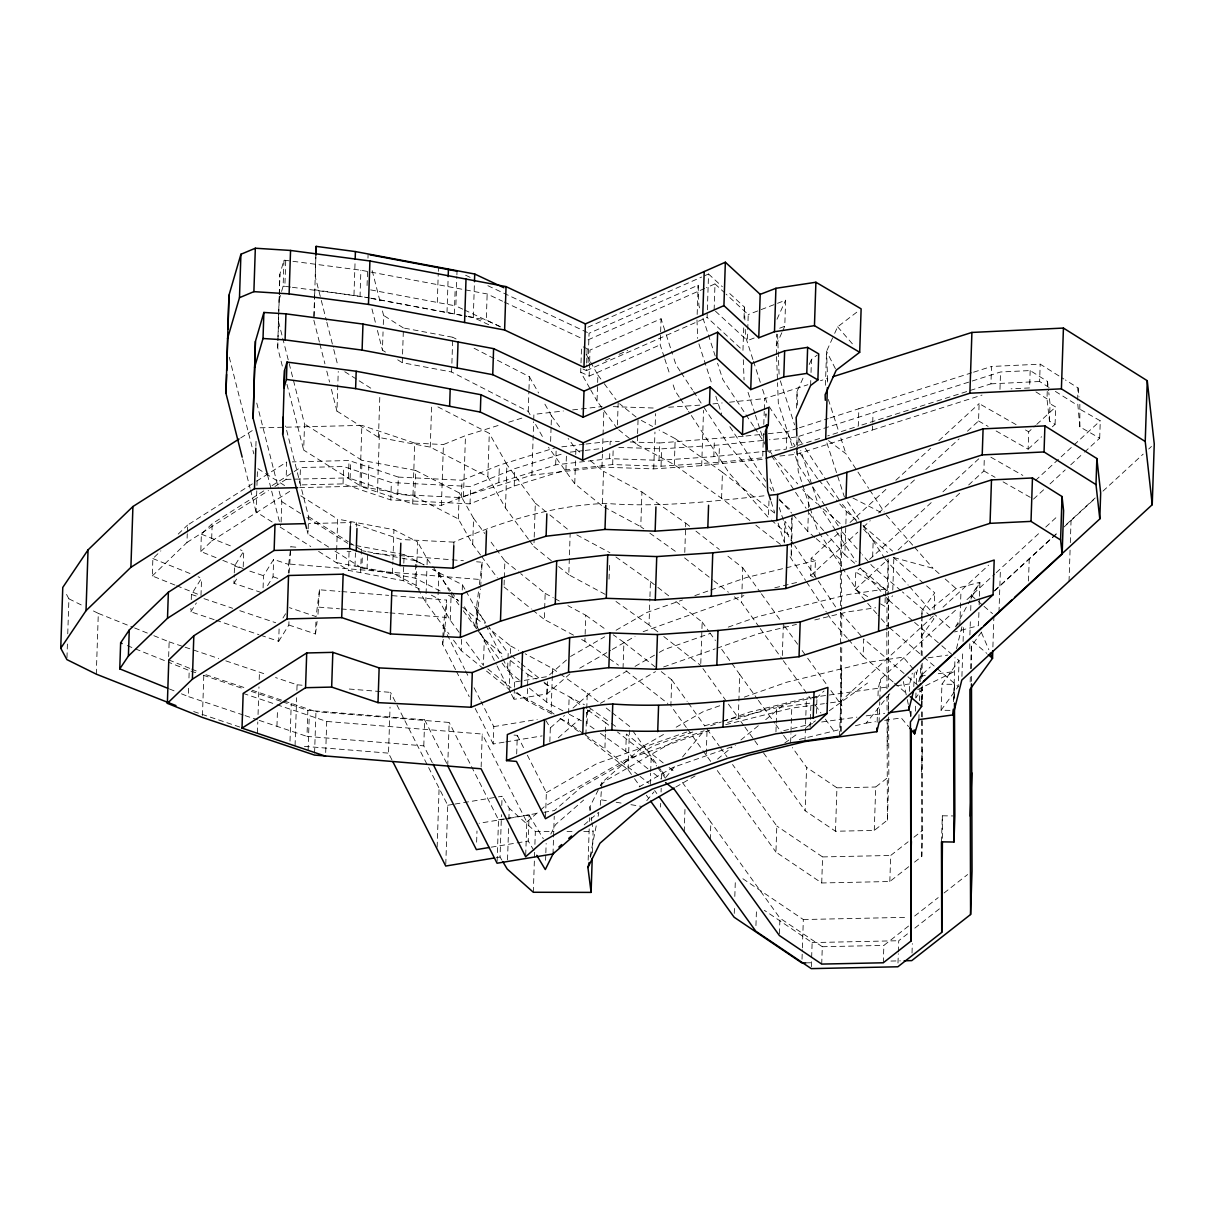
<?xml version="1.0" encoding="UTF-8"?>
<svg xmlns="http://www.w3.org/2000/svg" width="1215" height="1215" viewBox="0 0 1215 1215"><rect width="100%" height="100%" fill="white"/><g stroke="black" fill="none" stroke-linecap="round" stroke-linejoin="round"><path stroke-width="0.75" stroke-dasharray="5 3.75" d="M282.32 366.034L277.688 347.779L277.946 338.621M277.992 336.798L278.675 312.999M278.721 311.161L279.161 296.46M277.931 340.337L278.706 316.234M278.751 314.396L279.283 296.096M279.328 294.273L279.906 274.134L283.991 260.132L360.901 270.216L487.154 293.969L502.554 301.214M313.956 316.659L314.715 289.793L368.859 297.797M315.854 257.109L315.293 276.823L320.836 298.632M66.962 657.771L67.448 643.039M67.751 633.82L68.906 598.828L65.397 592.328M96.289 674.158L98.309 613.378L90.138 609.338M174.914 585.038L152.3 575.956L152.877 558.581L160.881 550.851M168.657 656.586L169.143 641.854L153.591 635.597M152.3 575.956L186.973 542.452L187.262 533.78M187.323 532.033L187.55 525.093L254.71 482.355M214.144 619.635L190.846 611.813L190.952 608.335M191.241 599.648L191.423 594.439L201.569 578.158L198.091 576.76M243.273 715.012L188.34 696.575L188.659 687.265M188.963 677.97L189.206 670.513L168.566 662.221M216.042 557.655L200.794 551.534L201.371 534.16L212.185 523.711L264.187 490.617M200.991 595.517L201.569 578.158M202.465 715.559L203.847 674.021L244.868 687.796M200.794 551.534L211.607 541.07L212.185 523.711M261.195 592.495L233.948 583.337L234.237 574.665M234.282 572.918L234.525 565.977L243.744 551.185L240.342 549.833M243.213 566.813L243.744 551.185M255.879 446.315L256.122 438.949M272.114 521.994L256.076 511.849L256.897 487.306M256.957 485.423L257.519 468.428L263.928 472.498M257.428 732.949L257.793 721.907M258.051 714.526L258.962 686.9M259.205 679.534L259.448 672.168M263.078 587.863L263.488 575.697L273.633 559.416L288.623 564.443L288.335 573.131M279.222 294.607L279.906 274.134M277.688 347.779L277.87 342.19M267.528 585.66L273.056 576.776L273.633 559.416M281.591 291.433L283.125 286.193L283.991 260.132M290.522 287.044L284.872 286.3L285.738 260.253M281.121 522.086L281.804 501.613L278.083 487.018M260.769 635.278L278.691 641.307L279.146 627.411M276.944 726.327L277.506 709.575M274.909 486.501L286.102 479.378L286.679 462.019L256.304 481.337M289.17 572.964L290.856 546.75L298.358 547.357M278.691 641.307L288.851 625.011L288.957 621.548M290.005 741.12L291.251 703.364M561.148 454.228L514.78 468.641L470.615 486.501L391.352 482.552L343.617 466.53L300.439 467.547L299.862 484.922L343.04 483.889L390.774 499.927L470.038 503.861L514.203 486L565.932 469.932L612.679 464.555L661.051 466.211L718.87 462.308L763.233 457.736M480.532 554.997L472.696 544.35L458.344 518.927L414.771 496.495L361.144 486.395L303.674 450.066L304.54 424.005L282.715 338.165M295.063 745.585L296.642 697.699M296.885 690.333L297.083 684.804L275.577 677.575M313.971 316.462L314.67 295.701M314.731 293.802L315.839 255.803M328.627 547.069L308.003 534.023L308.124 530.56M308.185 528.814L308.58 516.664L285.54 425.979M432.267 762.595L423.792 745.858L306.985 736.396L307.851 710.35L283.11 702.042M308.109 750.323L309.263 715.589M288.851 625.011L315.52 633.972L315.915 621.822M317.996 614.289L319.469 589.776L340.033 591.432M314.579 753.194L315.961 711.671L284.113 700.979M325.696 752.525L326.729 721.452L277.111 704.791M528.419 539.171L505.486 507.976L487.853 476.766L430.262 447.12L378.472 437.37L336.935 411.11L338.256 371.471M300.804 495.811L337.679 519.124L336.251 562.545L392.491 573.131L416.107 585.296L425.797 602.458L449.079 634.108M343.04 483.889L343.617 466.53M353.975 295.002L355.099 261.012M767.698 451.069L713.812 456.643L659.016 460.333L609.596 458.647L555.665 464.844L498.803 482.507L461.457 497.618L397.745 494.444L348.447 477.89L349.024 460.531L292.344 461.882M350.102 478.452L350.679 461.077M419.782 589.184L403.243 580.679L348.447 570.367L349.07 551.762M350.421 526.292L350.543 522.572L309.005 523.559M369.284 298.009L360.035 296.278L360.901 270.216M354.993 566.084L355.433 552.855M356.314 526.429L356.435 522.663M763.491 433.573L762.64 459.361L701.693 465.649L653.731 468.884L601.972 467.122L531.881 475.156L463.462 496.419L441.409 505.349L412.705 503.921L359.868 486.167L361.873 425.387L258.37 427.847M367.067 285.54L367.553 270.915M367.978 258.127L368.099 254.467M361.144 486.395L361.994 460.348L304.54 424.005M360.642 572.66L361.189 555.908M361.25 554.055L361.493 546.598M440.164 591.022L415.15 578.143L361.918 568.119L362.328 555.969M368.115 487.716L368.98 461.67M367.052 569.091L367.629 551.716L397.229 557.29M378.472 437.37L379.9 393.949M377.47 492.09L379.49 431.295M385.489 352.092L382.436 350.148L383.044 331.877M383.287 324.557L383.591 315.414L382.224 310.038M390.774 499.927L391.352 482.552M392.491 573.131L392.87 561.801M392.931 559.918L393.933 529.71L337.679 519.124M391.929 759.876L388.511 753.148L390.045 707.1M390.288 699.734L390.531 692.368L345.668 688.738M397.745 494.444L398.323 477.085L349.024 460.531M530.089 414.695L528.252 411.445L451.6 371.987L402.286 362.708L403.441 327.974L383.591 315.414M403.243 580.679L404.109 554.617L349.312 544.305M412.705 503.921L414.725 443.126L361.873 425.387M414.771 496.495L415.636 470.448L361.994 460.348M415.15 578.143L415.727 560.768L399.082 557.639M416.107 585.296L416.791 564.519M416.867 562.636L417.55 541.875L393.933 529.71M430.262 447.12L431.705 403.699M425.797 602.458L426.981 566.585M427.057 564.702L427.24 559.037L417.55 541.875M437.294 302.444L438.266 273.193M438.326 271.355L438.448 267.695M423.792 745.858L424.658 719.812L307.851 710.35M446.998 312.498L448.122 278.524M459.103 632.347L450.264 620.318L437.977 598.555L438.843 572.508L433.877 569.957M441.409 505.349L443.429 444.553L465.482 435.638L501.491 424.445M455.519 669.617L442.67 644.269L443.247 626.894L446.619 600.058L390.516 595.517M451.6 371.987L452.755 337.254L403.441 327.974M454.334 314.017L455.2 287.955M437.142 847.144L439.101 788.201M462.733 309.157L455.868 305.937L456.84 276.686M456.901 274.848L457.022 271.203M442.67 644.269L446.042 617.433L446.619 600.058M450.264 620.318L451.069 596.125M453.787 545.854L453.909 542.133C502.251 521.356 552.962 505.516 605.86 503.39C659.548 507.748 713.129 501.233 766.452 495.568M447.728 765.86L449.17 722.454L315.961 711.671M445.784 864.199L447.743 805.256L390.531 692.368M458.344 518.927L459.209 492.88L415.636 470.448M461.457 497.618L462.019 480.244L499.38 465.148L556.242 447.469M463.462 496.419L465.482 435.638M462.247 590.019L462.429 584.81L432.403 569.349M510.148 661.066L509.206 689.391L461.275 650.693L461.654 639.363M488.703 324.694L473.288 317.449L474.473 281.576M470.038 503.861L470.615 486.501M472.696 544.35L473.561 518.289L459.209 492.88M479.363 630.98L475.976 624.313L476.553 606.938L479.135 586.45M499.973 326.455L486.289 320.031L487.154 293.969M465.968 591.097L477.495 611.51L476.918 628.884L463.614 605.313M480.669 587.058L482.173 562.241L476.553 561.786M487.853 476.766L489.296 433.345L435 405.4M476.629 842.177L476.994 831.014M477.662 630.342L484.299 639.363L483.433 665.41L464.631 639.865M481.14 766.954L482.233 734.042L326.729 721.452M498.803 482.507L499.38 465.148M504.088 742.183L493.214 743.99L493.791 726.616L480.943 701.268M505.486 507.976L506.913 464.555L489.296 433.345M504.088 585.083L504.271 579.494M504.331 577.641L504.878 560.89L489.22 539.597M497.132 861.329L498.515 819.806L449.17 722.454M501.841 860.053L500.048 857.046L501.461 814.688M501.765 805.469L502.068 796.265L498.439 796.858M519.185 679.944L507.597 670.589L507.946 660.17M508.007 658.439L508.174 653.23L488.46 626.408M514.203 486L514.78 468.641M510.406 653.518L510.649 645.97L488.855 628.383M507.536 859.84L508.569 828.524M508.872 819.305L509.237 808.264L502.068 796.265M569.941 673.839L546.993 693.902L514.021 699.354L514.37 688.935M514.416 687.204L514.598 681.995L502.767 658.652M516.679 753.968L517.301 735.348L513.991 735.09M528.252 411.445L528.905 391.336M528.965 389.499L529.391 376.711L472.756 347.551M531.881 475.156L533.658 421.742M533.719 419.904L533.901 414.376L563.411 410.989M551.807 713.949L527.097 700.66L527.538 687.629M527.599 685.776L527.963 674.614L520.688 668.736M551.337 560.692L533.886 546.613L534.144 539.05M534.205 537.167L535.329 503.192L506.913 464.555M525.715 854.92L526.809 822.008L482.233 734.042M533.917 850.546L528.236 841.038L529.087 814.992L479.09 823.269M533.324 892.266L534.661 851.745M534.904 844.379L535.344 831.485L509.237 808.264M573.526 635.172L544.305 619.453L544.609 610.143M544.669 608.29L545.17 593.391L520.703 573.662M550.623 441.394L551.109 426.769M551.17 424.931L551.473 415.803L543.196 401.132M562.834 710.836L546.689 702.133L547.251 684.774L541.465 680.096M546.993 693.902L547.388 681.752M555.665 464.844L556.121 450.947M545.55 816.86L546.355 792.666L525.852 752.207M545.596 860.266L545.778 854.677M545.839 852.824L546.158 843.514M549.848 741.773L550.319 727.876L544.533 718.217M554.146 714.086L551.124 711.944L552.309 676.072M552.385 674.188L552.567 668.523L525.169 653.776M552.992 853.963L553.493 838.866M553.554 836.983L554.237 816.207M565.932 469.932L566.509 452.557M605.161 594.348L568.787 574.771L570.169 533.248M590.429 460.758L603.506 471.314L602.351 506.048L574.756 483.767L575.667 456.354M575.728 454.531L575.91 449.034L568.134 438.463M583.534 733.678L568.286 722.819L568.529 715.377M568.59 713.509L569.152 696.772L579.828 704.366M589.776 388.223L580.709 372.154L580.952 364.713M581.013 362.845L581.575 346.108M582.972 369.011L586.405 370.621L586.587 364.956M586.648 363.072L587.21 346.078M588.09 362.526L589.062 333.274L698.124 285.206L698.883 305.512L700.053 309.126M580.709 372.154L589.138 376.118L589.579 363.103M589.639 361.235L590.004 350.072L661.066 318.755L665.638 332.91M607.789 657.573L584.901 641.292L585.767 615.246L567.906 605.632M560.115 673.885L587.27 693.218L585.843 736.639L628.109 769.748L633.471 777.22M617.311 428.652L597.036 401.072L597.583 384.32M597.643 382.467L597.886 375.025L586.101 354.142M587.544 709.985L587.073 723.867L594.515 729.167M588.166 860.129L589.199 828.827M589.457 821.446L589.579 817.771M589.822 810.405L589.943 806.714L599.557 787.32M601.972 467.122L602.397 454.228M602.458 452.375L603.87 410.017M592.419 852.763L593.117 831.622L591.978 822.722M609.596 458.647L609.839 451.707M610.067 444.751L610.173 441.273L619.331 441.592M600.286 805.332L601.957 782.475L644.026 745.691L664.924 733.663M609.034 579.13L609.535 564.033M612.679 464.555L613.256 447.196M638.558 775.231L604.903 748.88L605.389 733.997M605.45 732.129L605.769 722.834L587.452 709.803M617.433 424.931L618.177 402.605M623.037 668.432L623.903 642.386L613.226 634.777M647.884 768.731L625.755 751.402L626.332 734.027L663.208 762.914M749.883 520.476L721.589 498.317L674.325 464.692L637.222 444.736L637.541 435.426M637.602 433.558L638.088 418.674L619.604 403.76M628.109 769.748L629.431 730.094M643.798 528.859L640.776 526.718L641.93 491.984L603.506 471.314M653.731 468.884L654.961 432.054M655.204 424.688L655.568 413.632M657.877 631.922L649.007 624.981L649.888 598.555M649.949 596.656L650.45 581.56L615.914 556.986M664.21 357.195L660.201 344.802L660.58 333.639M660.641 331.771L661.066 318.755M659.016 460.333L659.593 442.974L744.127 436.2M650.268 784.404L650.632 773.241M650.693 771.373L651.134 758.357L617.478 731.992M661.051 466.211L661.628 448.851L719.447 444.948L767.5 439.982M660.565 807.094L660.687 803.328M661.066 791.998L661.188 788.216M661.492 778.785L661.75 771.221L658.53 766.741M674.325 464.692L675.191 438.645L659.062 429.958M661.264 671.637L671.728 679.823L670.862 705.885L686.323 727.451M684.774 552.415L685.564 528.646M685.625 526.824L685.746 523.164L641.93 491.984M697.167 314.457L698.124 285.206M684.227 831.759L684.971 809.433M701.693 465.649L703.531 410.397M743.702 327.853L742.957 350.497L707.1 317.419L707.297 311.754M707.358 309.871L708.542 273.998L703.364 276.291M700.782 663.587L702.164 622.05L675.57 601.228M714.131 309.962L714.997 283.9L706.416 287.682M713.812 456.643L714.39 439.268M710.654 761.349L706.219 755.198L707.024 731.005M718.87 462.308L719.447 444.948M710.289 839.535L710.866 822.16L681.539 781.245M721.589 498.317L722.454 472.27L675.191 438.645M744.02 318.406L744.4 307.091L727.846 291.813M754.166 338.013L747.377 340.625L747.681 331.331M747.741 329.462L748.227 314.579L726.069 294.136M759.162 627.031L741.59 602.534L742.745 567.8L725.203 554.07M743.793 725.507L738.31 717.898L739.753 674.477L719.857 646.729M734.255 913.437L734.498 905.889M734.817 896.457L735.379 879.463M763.795 424.354L764.235 411.46M764.296 409.622L764.66 398.566L807.884 384.73M765.86 417.292L765.966 413.814L766.103 417.535M768.989 500.899L768.427 517.651L728.985 472.787L688.556 411.308M755.943 925.587L756.505 908.835M776.506 354.659L776.522 334.125M782.612 331.012L784.769 326.243L785.634 300.196L748.227 314.579M775.945 731.946L776.75 707.753L810.952 703.045L810.39 719.796M797.663 428.333L786.864 431.781L786.287 449.155L769.566 450.887M784.328 541.723L785.012 521.265L792.089 531.137L791.785 540.432M908.714 866.705L889.82 881.513L821.72 882.971L775.945 852.079L776.81 826.018L732.539 764.508M782.323 655.508L783.356 624.434M791.178 540.781L791.907 514.811M791.709 542.3L791.223 557.184L791.178 542.604M796.478 408.119L797.025 391.382L803.874 376.255M779.438 933.773L779.954 918.145L710.866 822.16M779.863 456.02L796.493 454.288L797.07 436.929L769.353 439.784M790.616 742.866L790.919 733.723M790.98 731.901L791.77 708.132L824.393 703.637M810.602 385.504L810.785 379.93M811.028 372.489L811.468 359.458L817.285 355.008M814.809 537.44L807.747 531.38L808.476 509.45M808.537 507.612L808.901 496.646L802.705 489.615M804.983 741.575L806.426 698.154L810.101 697.638M813.412 577.246L810.587 575.637L811.164 558.277L840.309 531.426M888.651 717.002L888.833 776.704L887.39 820.125L874.268 830.422L835.495 831.242L805.15 810.77L806.593 767.348L792.347 747.559M802.022 959.182L802.325 949.735M802.401 947.852L803.328 919.542L741.727 877.959M814.885 576.32L815.402 560.677L811.164 558.277M810.147 727.238L810.329 721.649M825.425 385.292L826.549 351.317L833.946 334.991M816.45 713.448L817.012 696.696L764.767 709.454L725.537 723.244M827.567 382.072L827.688 378.397L820.49 380.705M811.331 966.775L811.59 959.334M811.65 957.466L812.136 942.582L764.341 910.324M821.72 882.971L822.585 856.924L776.81 826.018M821.72 964.087L822.297 946.728L779.954 918.145M840.309 572.538L841.19 531.851M835.495 831.242L836.938 787.821L806.593 767.348M854.677 563.228L844.85 554.799L846.293 511.378L836.284 500.003M839.565 736.123L841.858 666.655M841.114 731.476L841.782 642.021M971.787 372.762L858.853 408.741L858.276 426.116L827.673 435.912M867.707 596.595L855.178 589.472L855.755 572.098L859.916 568.271M893.101 681.934L863.136 656.252L863.713 638.877L906.512 675.586M796.493 454.288L872.461 429.989L873.038 412.614L1000.553 371.987L1030.183 370.56L1047.558 381.495L1048.591 390.774M872.643 556.835L873.19 540.083L863.197 528.707M877.139 722.242L877.64 707.145M878.005 695.815L878.263 688.267L880.51 679.261L957.207 608.624M874.268 830.422L875.711 787.001L888.833 776.704M879.068 722.682L879.751 701.906M879.812 700.022L880.51 679.261M885.219 597.704L884.93 606.391L878.673 602.822M885.279 595.973L885.507 589.017L855.755 572.098M886.828 630.251L887.117 592.48M887.178 590.596L888.18 560.388L888.287 594.393M886.297 597.461L888.773 600.271L887.907 626.332L878.02 615.079M887.163 745.494L888.044 719.067M888.302 711.519L888.605 702.073M892.782 590.08L893.967 554.207M883.29 962.781L883.867 945.407L908.714 925.921M889.82 881.513L890.686 855.466L908.121 841.798M897.991 963.055L898.31 953.76M898.371 951.892L898.736 940.729L907.514 933.849M909.397 691.381L909.64 683.939L912.313 673.216M910.582 716.683L910.749 711.474M913.801 686.612L914.363 669.875M915.381 711.185L915.563 705.52M915.821 697.972L916.004 692.307M916.292 683.468L916.642 673.049L918.236 667.718M921.198 655.371L921.699 619.802M921.76 617.949L922.003 610.492L934.76 592.874L924.736 584.294M918.859 719.614L919.041 713.949M919.482 700.736L919.861 689.406M920.104 681.858L920.651 665.774M912.025 953.046L912.328 943.615M921.866 699.46L922.215 689.042L916.095 697.486M921.547 772.057L922.413 746.01M914.53 862.149L921.79 856.453L922.656 830.392L922.291 708.36M934.214 609.626L934.76 592.874M950.009 710.365L941.078 710.243L941.929 684.182L959.06 660.55L954.762 656.859M941.458 841.843L942.324 815.797L953.046 815.948M953.547 701.678L955.005 657.588M953.942 699.248L954.443 684.364L941.929 684.182M959.835 625.361L960.989 590.627M941.078 710.243L958.195 686.596L959.06 660.55M961.916 676.391L962.781 650.602M963.085 641.383L963.632 624.814M969.889 634.989L970.329 621.776M970.709 610.446L971.013 601M971.074 599.117L971.21 595.35L979.913 582.274L956.008 588.531L931.723 608.335M967.444 431.188L978.546 420.967L979.123 403.593L1017.502 425.432M970.162 681.949L970.36 676.284M970.603 668.736L971.362 646.076L983.193 629.735M978.91 612.481L978.47 625.695L954.58 631.952M979.153 604.933L979.913 582.274L968.203 603.764M968.674 484.952L983.892 470.934L984.347 457.037M861.86 424.977L990.939 383.849L991.516 366.474L1040.192 364.151L1063.854 379.004M999.975 389.347L1000.553 371.987M992.898 646.957L993.9 616.749M998.988 612.239L1000.431 568.817M1030.183 370.56L1029.606 387.934L1011.093 388.815M996.133 430.976L1028.133 449.17L1028.695 431.796L1035.438 425.584M1028.498 580.998L1029.242 558.672M1049.077 387.464L1039.615 381.51L1040.192 364.151M1052.387 426.814L1055.091 424.339L1049.456 421.134L1046.996 398.854L1047.33 388.435M1047.391 386.704L1047.558 381.495M1049.456 421.134L1050.033 403.76L1048.803 392.627M1055.091 424.339L1055.668 406.964L1050.033 403.76M1069.033 581.317L1070.081 550M1070.324 542.634L1071.053 520.521M1084.509 452.132L1099.697 438.159L1079.862 426.875L1077.583 401.816M1077.644 400.069L1078.039 387.919L1065.418 379.991M1079.862 426.875L1079.831 404.109M1099.697 438.159L1100.274 420.8L1080.439 409.516M288.623 564.443L290.856 546.75M319.469 589.776L316.097 616.613L289.428 607.652M315.52 633.972L317.1 621.442M479.363 584.597L482.173 562.241M475.976 624.313L480.426 588.926M590.11 856.529L596.292 825.441M598.099 816.298L598.828 812.653M590.444 857.41L592.54 848.996M956.494 648.613L961.991 626.606M279.04 300.181L281.075 293.18M918.707 681.524L920.302 676.193L930.31 666.974M777.023 319.241L785.634 300.196M776.157 345.288L781.898 332.591M809.19 364.5L811.468 359.458M834.675 333.366L837.636 326.835L858.2 311.101M550.82 834.082L555.498 824.666L583.656 800.047M600.347 785.71L601.957 782.475M955.582 626.91L967.292 605.419M190.846 611.813L196.374 602.929M233.948 583.337L237.624 577.429M282.958 618.01L285.722 613.575M886.753 603.809L892.585 595.745M921.137 636.554L933.91 618.936L902.396 591.918M855.375 725.735L866.234 723.077L890.853 692.459M646.775 800.655L653.928 791.922M665.85 777.357L676.588 764.25M682.541 756.975L702.817 732.205M178.21 534.114L187.55 525.093M816.161 698.245L823.998 691.031M850.029 522.48L886.115 489.235M895.835 480.29L930.538 448.335M938.861 440.665L979.123 403.593M810.587 575.637L857.775 532.17M863.333 527.067L870.274 520.673M878.597 513.003L914.698 479.758M925.8 469.537L959.106 438.858M869.591 559.356L933.257 500.732M942.946 491.802L978.925 458.663M855.178 589.472L888.393 558.885M898.082 549.955L960.366 492.607M1036.79 424.354L1055.668 406.964M1028.133 449.17L1041.604 436.747M1035.423 480.502L1072.678 446.209M1074.06 444.933L1100.274 420.8M1033.479 499.137L1044.505 488.977M1050.033 483.904L1065.206 469.916M1070.719 464.844L1083.142 453.408M933.348 616.096L840.719 701.389L826.215 703.394M943.022 607.181L988.661 565.142M966.958 599.648L994.842 573.951M996.239 572.675L1040.253 532.155M1045.735 527.097L1058.098 515.707M956.008 626.105L958.772 623.568M994.69 590.475L1058.083 532.109M1066.33 524.516L1095.171 497.953M994.462 591.067L1058.523 532.064M1064.097 526.93L1094.624 498.818M1102.947 491.149L1143.163 454.121M1148.707 449.018L1151.471 446.467M566.463 660.018L547.57 676.542L514.598 681.995M550.319 727.876L564.519 715.453M573.04 708.011L592.935 690.621L626.94 671.044M558.262 737.794L579.57 719.159M586.678 712.962L592.358 707.981M526.809 822.008L539.096 811.271M540.447 810.086L544.548 806.502L625.695 759.785L709.651 730.306M600.559 785.27L606.194 780.349L673.824 741.408L704.138 730.762M584.202 824.864L598.281 812.546M717.549 759.102L732.129 747.149M740.892 739.981L758.403 725.644M765.693 719.675L786.12 702.953M913.938 837.226L922.656 830.392M914.682 916.034L938.208 897.596M944.085 892.979L967.611 874.542M914.819 928.123L942.597 906.344M784.799 742.988L797.055 734.103M806.259 727.436L815.447 720.784M829.253 710.79L867.571 683.043M240.646 437.977L253.328 429.913M272.069 485.605L292.557 472.574M294.136 471.572L300.439 467.547M186.973 542.452L268.515 490.571M211.607 541.07L290.4 490.936M570.518 656.465L604.69 636.797M616.081 630.236L646.988 612.436L682.435 599.997M579.707 668.22L610.613 650.42M612.239 649.478L635.02 636.371M643.16 631.679L743.884 595.578M635.035 666.382L657.695 653.336M659.32 652.394L664.18 649.6L710.456 633.349M600.453 703.333L655.508 671.637M546.355 792.666L596.808 763.612L686.885 731.977M676.178 727.193L703.5 711.458L721.224 705.232M639.151 786.925L672.958 767.455L735.379 745.539M675.768 787.047L695.056 775.945M917.735 689.604L954.55 671.485L936.522 673.961M587.847 327.2L701.647 277.05M588.06 339.851L704.7 288.441M605.222 360.384L610.416 358.091M619.073 354.279L627.73 350.467M586.405 370.621L707.1 317.419M589.138 376.118L660.201 344.802M779.666 328.217L784.769 326.243M694.843 595.639L709.013 590.657M710.79 590.034L746.238 577.581L815.402 560.677M728.256 627.107L758.509 616.476L848.419 594.5L885.507 589.017M663.603 666.974L715.21 648.84M716.987 648.218L757.932 633.835L796.463 624.419M744.279 697.137L786.804 682.192L868.254 662.297L903.261 657.118L916.642 673.049M704.548 725.78L720.738 721.452M692.778 732.022L653.533 745.813L580.178 788.034L554.435 810.557L541.389 812.714M710.608 725.765L721.315 721.999M723.092 721.376L749.852 711.975L806.426 698.154M725.735 724.656L791.77 708.132M799.47 427.756L828.25 418.537M830.058 417.96L858.853 408.741M798.832 436.367L873.038 412.614M789.887 448.001L820.474 438.205M973.579 372.185L991.516 366.474M872.461 429.989L982.024 395.072M508.69 422.213L523.103 417.732M774.775 587.832L796.615 582.501M814.809 619.939L847.842 611.874L875.65 607.758M722.53 720.996L776.75 707.753M783.721 730.671L812.531 723.624M799.273 739.449L840.901 729.273M493.791 726.616L537.288 719.417M505.896 741.894L542.148 735.895M447.743 805.256L453.18 804.345M454.987 804.057L496.631 797.162M498.515 819.806L504.104 818.88M505.972 818.576L539.521 813.017M491.194 847.174L528.236 841.038M496.434 857.653L500.048 857.046M866.234 723.077L875.453 721.71M884.672 720.358L901.241 717.913L908.547 726.6M928.093 657.831L947.913 655.098M920.302 676.193L925.708 675.449M811.954 697.395L889.259 686.748M896.67 685.731L909.64 683.939M821.704 721.983L856.894 717.139M866.158 715.863L884.687 713.311M572.63 409.926L602.154 406.539M561.816 446.831L584.142 444.265M585.995 444.052L610.173 441.273M570.245 452.132L583.337 450.628M585.205 450.416L602.033 448.487M712.947 403.912L722.181 402.955M729.562 402.195L764.66 398.566M745.98 436.003L766.422 433.892M768.275 433.709L786.864 431.781M668.66 407.238L701.86 404.99M990.939 383.849L1039.615 381.51M286.102 479.378L348.447 477.89M299.634 487.61L359.868 486.167M836.938 787.821L875.711 787.001M822.585 856.924L890.686 855.466M803.328 919.542L907.529 917.31M812.136 942.582L898.736 940.729M822.297 946.728L883.867 945.407M805.682 962.872L813.26 962.705M890.929 961.05L900.406 960.852M535.344 831.485L553.979 831.531M567.025 831.561L574.482 831.576M583.792 831.607L593.117 831.622M613.241 406.645L655.751 408.103M630.312 441.971L659.593 442.974M618.83 447.378L661.628 448.851M414.725 443.126L443.429 444.553M398.323 477.085L462.019 480.244M453.909 542.133L400.95 539.49L350.543 522.572M283.125 286.193L284.872 286.3M347.125 551.306L350.877 551.61M373.385 553.433L397.761 555.407M399.644 555.559L450.294 559.659M452.162 559.811L463.416 560.722M290.279 564.125L481.596 579.616M341.901 591.583L388.648 595.365M318.892 607.135L339.456 608.806M341.324 608.958L388.071 612.74M389.939 612.892L446.042 617.433M297.083 684.804L304.555 685.412M304.403 746.344L388.511 753.148M292.39 287.302L360.035 296.278M601.379 799.85L606.923 800.746M616.157 802.264L623.538 803.464M630.934 804.679L642.006 806.487M370.651 289.899L455.868 305.937M370.712 298.146L466.271 316.128M468.033 316.462L473.288 317.449M371.137 298.358L466.757 316.356M468.534 316.69L486.289 320.031M362.495 550.76L365.928 551.397M893.83 557.579L933.044 568.301L939.803 574.255M273.056 576.776L278.053 578.462M234.525 565.977L241.329 568.271M249.85 571.126L263.488 575.697M191.423 594.439L196.8 596.246M203.968 598.646L232.657 608.29M239.826 610.689L275.684 622.733M215.936 620.227L258.977 634.686M169.143 641.854L183.313 646.608M185.09 647.2L218.73 658.5M225.808 660.869L266.617 674.568M252.006 690.196L282.336 700.372M190.983 671.12L196.298 672.897M203.391 675.282L244.139 688.966M251.232 691.35L281.348 701.45M243.167 693.401L275.319 704.199M245.05 715.605L257.459 719.781M259.22 720.374L306.985 736.396M193.686 711.55L239.72 727.01M201.371 534.16L233.569 547.099M222.831 560.388L243.167 568.559M152.877 558.581L191.135 573.966M176.646 585.736L199.26 594.818M98.309 613.378L132.86 627.259M134.592 627.958L151.875 634.898M168.794 659.942L189.829 668.387M191.575 669.085L198.592 671.91M127.271 645.621L166.835 661.522M169.417 688.966L174.58 691.031M181.46 693.811L188.34 696.575M465.588 275.228L470.737 277.643M487.883 285.707L589.062 333.274M504.255 302.019L582.927 339M583.261 346.898L590.004 350.072M464.434 309.962L500.459 326.896M68.906 598.828L83.607 606.103M852.915 498.029L881.255 512.548M452.755 337.254L456.081 338.97M404.109 554.617L423.959 564.838M415.727 560.768L424.065 565.066M448.502 595.304L458.511 600.453M431.355 595.153L437.977 598.555M641.323 420.42L652.607 426.495M604.022 506.944L640.776 526.718M576.836 534.919L609.915 552.704M545.17 593.391L553.281 597.765M554.906 598.646L559.781 601.258M581.651 639.546L584.901 641.292M510.649 645.97L518.714 650.314M527.963 674.614L536.195 679.048M544.442 683.468L584.415 704.761M569.303 714.314L583.838 722.135M515.661 692.854L551.124 711.944M560.039 718.384L568.286 722.819M1025.506 429.973L1028.695 431.796M978.546 420.967L988.144 426.419M990.863 457.205L1022.848 475.414M983.892 470.934L995.085 477.313M1003.089 481.854L1030.274 497.33M1055.395 391.412L1077.462 405.294M1035.924 391.898L1046.996 398.854M397.715 359.807L402.286 362.708M344.771 371.729L357.544 379.809M359.139 380.827L371.927 388.906M265.538 473.501L284.781 485.666M308.58 516.664L348.234 541.723M349.814 542.725L360.916 549.757M281.804 501.613L300.637 513.535M306.924 517.499L347.748 543.318M334.96 551.078L361.918 568.119M280.133 527.067L310.767 546.537M318.603 551.397L348.447 570.367M649.843 533.172L677.028 552.521M615.975 601.471L649.007 624.981M585.767 615.246L607.12 630.448M609.307 658.667L618.465 665.182M552.567 668.523L558.596 672.821M589.138 707.57L609.96 722.378M611.449 723.441L617.402 727.679M600.468 733.404L625.755 751.402M585.068 734.756L604.903 748.88M560.176 718.384L582.82 734.498M828.478 440.62L845.898 453.727L868.664 488.354M722.454 472.27L774.593 513.094M755.851 525.153L782.657 546.143M685.746 523.164L690.12 526.596M695.967 531.168L719.356 549.484M684.592 557.898L712.37 579.646M713.828 580.785L728.438 592.237M734.285 596.808L741.59 602.534M650.45 581.56L656.358 586.192M657.847 587.346L669.662 596.595M663.785 636.554L700.721 665.471M623.903 642.386L655.28 666.959M626.029 670.771L667.87 703.546M587.27 693.218L600.392 703.5M606.224 708.056L610.598 711.489M612.056 712.628L629.552 726.327L631.694 729.319M669.116 767.531L675.008 772.148M605.769 722.834L608.685 725.127M653.776 773.347L661.157 779.119M640.016 776.385L648.795 783.25M618.739 429.806L637.222 444.736M575.91 449.034L580.269 452.557M535.329 503.192L548.421 513.748M549.879 514.932L570.23 531.365M558.611 566.555L568.787 574.771M504.878 560.89L519.276 572.493M504.028 586.936L531.35 609.004M532.793 610.158L544.305 619.453M462.718 607.272L483.054 623.69M511.075 655.568L519.762 662.57M521.205 663.739L540.022 678.927M484.299 639.363L504.665 655.811M510.497 660.504L519.23 667.567M529.315 688.115L546.689 702.133M487.792 668.933L511.09 687.736M516.907 692.444L527.097 700.66M971.21 595.35L976.89 600.225M978.318 601.44L982.586 605.1M984.013 606.315L992.549 613.636M846.293 511.378L856.119 519.807M863.136 525.822L892.63 551.124M873.19 540.083L887.512 552.369M893.238 557.275L923.309 583.063M808.901 496.646L817.376 503.921M823.041 508.781L841.433 524.546M972.607 641.201L986.838 653.397M900.968 590.687L872.324 566.129L862.331 554.769M886.98 590.915L860.296 568.043L885.067 596.064M779.24 500.124L792.028 511.09M888.773 600.271L913.148 621.184M914.591 622.414L940.41 644.558M941.838 645.788L953.319 655.629M816.237 538.655L840.279 559.28M771.267 520.081L791.162 537.136M889.334 627.563L922.337 655.842M923.764 657.072L958.195 686.596M907.939 676.801L919.36 686.596M894.529 683.164L907.362 694.175M945.209 579.008L956.008 588.531M932.953 612.907L950.525 628.383M708.542 273.998L722.333 286.725M714.997 283.9L724.687 292.845M715.514 311.237L747.377 340.625M886.251 515.099L913.346 545.899M914.576 547.297L933.044 568.301M856.94 521.6L841.145 502.843M817.528 478.695L796.159 447.621M818.788 480.107L835.039 498.59M884.809 558.52L908.212 585.129M909.443 586.526L931.601 611.722M842.329 532.018L861.086 553.341M772.998 455.838L797.754 483.98M823.588 530.636L812.349 517.848L807.155 509.966M824.848 532.064L844.85 554.799M779.286 499.016L791.648 513.094M792.894 514.492L807.747 531.38M876.774 613.681L859.476 593.998L842.921 568.817M765.587 487.397L729.851 446.74L702.893 405.749M835.601 606.908L794.747 545.717M840.491 612.466L862.498 637.495M847.25 638.179L832.579 621.503L827.385 613.605M848.465 639.576L863.136 656.252M837.636 326.835L854.798 346.624M597.886 375.025L603.232 382.285M604.295 383.727L616.035 399.705M551.473 415.803L561.467 429.396M574.756 483.767L548.481 447.272M529.512 540.66L533.886 546.613M473.561 518.289L484.755 533.506M481.641 556.516L497.315 577.808M477.495 611.51L487.367 624.92M427.24 559.037L431.674 565.066M432.783 566.57L450.522 590.687M451.631 592.206L458.283 601.243M480.214 633.349L501.02 661.659M502.129 663.147L507.597 670.589M451.13 594.272L458.875 604.797M463.295 610.796L476.553 628.838M453.514 640.138L461.275 650.693M784.465 625.968L797.739 644.421M802.158 650.557L806.578 656.707M807.686 658.241L826.489 684.364M830.908 690.515L841.965 705.885M783.311 660.702L810.952 699.126M815.387 705.277L820.915 712.962M825.334 719.098L835.282 732.934M739.753 674.477L757.279 698.838M758.373 700.356L774.821 723.198M775.914 724.717L782.49 733.86M783.584 735.379L787.958 741.469M744.886 727.026L753.649 739.206M754.743 740.725L759.132 746.815M763.521 752.905L805.15 810.77M707.084 729.152L719.265 746.056M720.358 747.605L727.01 756.823M717.29 770.568L775.945 852.079M661.75 771.221L666.154 777.357M742.745 567.8L760.301 592.297M761.41 593.816L781.154 621.381M760.256 628.565L782.202 659.168M702.164 622.05L708.801 631.299M709.909 632.848L715.438 640.548M702.938 668.554L738.31 717.898M671.728 679.823L687.189 701.404M688.298 702.953L704.882 726.069M687.432 729L701.799 749.032M702.908 750.581L706.219 755.198M632.772 730.822L657.452 765.237M651.134 758.357L656.601 765.997M657.695 767.516L665.364 778.207M654.642 790.509L656.844 793.562M634.549 778.724L639.91 786.211M646.35 795.187L648.506 798.179M869.697 489.918L884.186 511.955M847.569 501.871L858.944 519.185M863.09 525.472L883.776 556.941M799.136 438.964L804.254 446.756M805.287 448.32L825.775 479.485M826.792 481.034L840.112 501.294M769.201 406.63L795.126 446.042M824.909 505.531L798.27 465.011L794.276 452.679M825.927 507.08L840.279 528.905M835.51 530.18L817.923 503.435L800.761 450.355M836.543 531.76L856.195 561.649M753.543 426.237L722.819 379.505L717.564 363.27M754.576 427.802L763.795 441.82M769.93 451.16L771.981 454.288M766.726 448.472L806.122 508.386M819.123 532.641L841.889 567.253M729.866 426.708L765.708 481.231M769.809 487.458L771.859 490.571M680.096 371.076L675.95 364.773L673.08 355.919M681.129 372.656L692.535 390M693.568 391.564L701.86 404.185M793.714 544.138L788.52 536.255L779.24 507.521M790.023 556.774L805.591 580.451M806.623 582.031L826.352 612.026M679.231 397.123L675.084 390.82L672.229 381.966M680.263 398.702L687.523 409.744M529.087 814.992L543.318 838.76M590.687 389.833L597.036 401.072M529.391 376.711L538.594 392.992M535.602 424.475L543.88 439.131M462.429 584.81L465.087 589.518M438.843 572.508L449.368 591.158M835.388 368.677L826.549 351.317L827.734 382.816M476.553 606.938L485.013 623.629M485.863 625.285L501.917 656.981M480.214 632.65L496.267 664.332M497.117 666.002L510.634 692.687M511.485 694.357L514.021 699.354M517.301 735.348L524.986 750.521M443.247 626.894L464.662 669.161M465.512 670.847L468.944 677.606M474.078 687.751L480.077 699.582M456.369 671.303L469.218 696.666M475.217 708.497L493.214 743.99M424.658 719.812L446.71 763.324M981.431 632.559L988.828 649.706M828.357 399.492L838.547 430.991M840.81 437.977L845.898 453.727M826.914 442.913L844.455 497.148M780.334 380.811L794.58 424.87M791.998 445.632L778.329 403.334L777.554 382.74M809.615 506.488L798.179 471.101L796.934 437.78M810.192 508.265L817.057 529.482M752.905 359.458L745.494 336.57L745.22 329.204M753.467 361.22L760.301 382.345M762.58 389.392L767.136 403.471M748.045 392.308L754.88 413.434M755.441 415.196L759.998 429.29M760.575 431.052L765.131 445.13M769.946 478.801L774.001 491.361M771.115 501.552L774.593 512.32M778.071 523.088L784.465 542.847M702.969 318.148L715.225 356.041M698.914 343.86L712.324 385.368M715.832 396.196L721.664 414.239M666.215 334.687L672.518 354.157M664.787 358.957L669.936 374.888M372.2 270.596L380.401 302.869M371.957 308.914L375.602 323.266M377.425 330.434L382.436 350.148M321.292 300.439L326.379 320.441M326.835 322.248L333.305 347.703M333.76 349.51L337.922 365.867M313.85 320.244L319.393 342.053M319.849 343.86L324.937 363.862M326.774 371.122L329.554 382.026M331.406 389.301L336.935 411.11M278.539 321.717L282.26 336.342M286.968 384.305L303.674 450.066M307.091 530.393L308.003 534.023M256.76 403.076L277.627 485.195M267.482 474.746L271.203 489.341M271.659 491.179L280.468 525.837M229.255 357.18L253.814 453.848M242.635 458.966L250.062 488.141M250.518 489.964L256.076 511.849M903.352 681.478L906.846 697.729M907.24 699.536L909.184 708.558M909.564 710.365L911.128 717.594L911.007 710.152M589.943 806.714L590.399 810.268M591.295 817.391L591.751 820.945M1078.039 387.919L1079.042 396.91M797.025 391.382L797.587 406.175M798.756 437.643L799.045 445.055M777.57 334.216L779.195 377.288M776.567 356.527L777.479 380.872M744.4 307.091L744.871 319.985M743.307 359.716L744.066 379.991M696.985 319.94L697.668 338.393M971.362 646.076L971.423 668.766M971.453 676.33L971.468 682.01M969.783 643.829L969.798 650.587M954.443 684.364L954.489 699.415M942.324 815.797L942.4 840.324M922.003 610.492L922.018 614.258M922.018 616.142L922.139 655.675M922.155 663.193L922.2 678.259M922.231 685.776L922.276 700.842M921.228 664.787L921.274 679.838M921.289 687.371L921.335 700.539M921.365 711.838L921.79 856.453M888.287 596.292L888.56 686.961M888.59 694.524L888.636 709.545M886.828 632.149L886.996 688.829M887.026 696.377L887.072 711.489M887.087 719.052L887.39 820.125M841.433 526.429L841.767 640.123M840.324 574.437L840.431 610.431M840.431 612.33L840.795 731.278M792.043 514.735L792.089 531.137"/><path stroke-width="1.5" d="M242.18 457.144L225.96 393.311L228.952 295.291L240.919 254.269L255.332 248.225L290.552 250.457L369.907 260.982L506.048 286.603L585.402 323.904L725.355 262.227L760.195 294.364L758.752 337.77L774.487 331.725L814.46 325.666L859.688 352.274L836.193 370.241L825.122 394.738L825.319 400.297M227.828 334.824L226.704 370.651M227.995 329.174L228.952 295.291M267.482 474.746L253.115 418.188L255.423 341.43L263.883 312.452L285.95 313.85L362.966 324.071L493.594 348.644L584.005 391.154L717.655 332.242L751.614 363.558L750.749 389.605L783.781 376.908L806.775 373.415L817.877 379.946L810.602 385.504L796.159 417.428L796.858 435.942M255.423 341.43L253.115 418.188M306.62 528.586L282.67 434.287L284.568 370.423L286.998 362.07L356.192 371.258L480.897 394.723L583.2 442.807L710.061 386.886L743.064 417.337L742.486 434.697L768.29 424.779L768.867 407.405L743.064 417.337M315.9 255.332L316.158 246.372L355.418 251.581L474.731 274.028L503.861 287.727M175.978 705.611L96.289 674.158L66.901 659.608L60.75 648.233L62.77 587.437L88.042 549.894L132.921 506.534L239.066 438.995M60.75 648.233L86.022 610.674L88.042 549.894M167.7 688.267L119.769 668.873L120.634 642.826L129.261 630.008L168.369 592.221L275 524.379L305.223 523.65M86.022 610.674L130.901 567.314L132.921 506.534M119.769 668.873L128.395 656.054L129.261 630.008M128.395 656.054L167.503 618.268L168.369 592.221M325.574 756.186L242.013 728.134L243.167 693.401L306.712 652.971L332.819 652.349L379.141 667.901L472.301 672.533L522.526 652.227L569.668 637.571L610.006 632.939L657.452 634.564L717.989 630.479L800.184 621.989L994.189 560.054L993.05 594.788L839.565 736.123L790.616 742.866L728.149 758.13L624.54 794.519L543.394 841.236L525.655 856.742L481.079 768.776L314.518 755.077L202.404 717.442L167.366 703.348L168.794 659.942L193.823 635.764L288.547 575.485L343.146 574.179L391.822 590.52L461.806 593.998L501.917 577.778L556.698 560.753L607.728 554.906L656.738 556.576L712.749 552.795L787.305 545.095L991.486 479.925L1032.461 477.966L1062.032 496.54L1063.596 510.649L1062.153 554.07L879.068 722.682L876.82 731.688L804.983 741.575L748.41 755.396L652.091 789.218L578.735 831.455L552.992 853.963L497.072 863.227L447.728 765.86M167.366 703.348L192.38 679.185L193.823 635.764M225.96 393.311L226.582 374.433M227.509 338.696L239.477 297.69L240.919 254.269M239.477 297.69L253.889 291.646L255.332 248.225M130.901 567.314L254.482 488.688L255.818 448.168M254.558 367.477L263.017 338.499L263.883 312.452M167.503 618.268L274.134 550.425L275 524.379M717.655 332.242L716.804 358.288L583.139 417.201L492.743 374.691L362.1 350.117L285.085 339.896L285.95 313.85M284.568 370.423L283.991 387.782L286.421 379.445L286.998 362.07M282.67 434.287L283.232 416.912M725.355 262.227L723.927 305.633L583.959 367.325L504.605 330.024L368.464 304.403L289.109 293.878L290.552 250.457M192.38 679.185L287.12 618.906L288.547 575.485M315.915 253.92L316.158 246.372M242.013 728.134L305.557 687.705L306.712 652.971M993.05 594.788L799.03 656.723L716.835 665.212L656.297 669.298L608.852 667.673L568.514 672.305L521.372 686.961L471.147 707.267L378.002 702.635L331.665 687.082L332.819 652.349M1062.153 554.07L1060.589 539.961L1031.019 521.387L990.043 523.346L785.862 588.516L711.307 596.216L655.295 599.997L606.285 598.312L555.255 604.174L500.474 621.199L460.364 637.419L390.38 633.941L341.704 617.6L343.146 574.179M355.16 259.129L355.418 251.581M1014.555 597.446L1099.803 518.942L1095.991 484.588L1044.05 451.95L982.221 454.911L776.765 520.476L707.829 527.599L655.143 531.152L604.994 529.436L546.112 536.195L485.696 554.966L453.043 568.18L400.084 565.537L349.677 548.618L350.421 526.292M710.061 386.886L709.499 404.261L582.623 460.181L480.32 412.082L355.615 388.618L356.192 371.258M362.1 350.117L362.966 324.071M356.238 550.82L356.982 528.495M368.464 304.403L369.907 260.982M378.002 702.635L379.141 667.901M390.38 633.941L391.822 590.52M400.084 565.537L400.813 543.211M448.183 276.625L448.441 269.077M449.626 406.311L450.203 388.952M457.189 368.008L458.055 341.962M453.043 568.18L453.787 545.854M464.57 322.491L466.013 279.07M460.364 637.419L461.806 593.998M474.473 281.576L474.731 274.028M480.32 412.082L480.897 394.723M471.147 707.267L472.301 672.533M485.696 554.966L486.501 530.773M492.743 374.691L493.594 348.644M504.605 330.024L506.048 286.603M500.474 621.199L501.917 577.778M506.503 760.605L507.354 734.543C541.237 720.753 575.682 705.596 612.755 704.017C680.096 708.831 747.164 697.987 814.05 691.867L827.901 687.417L827.035 713.478L810.086 729.091L775.884 733.814L707.221 750.581L595.942 789.674L545.489 818.728L516.436 761.41L506.503 760.605C540.386 746.815 574.817 731.643 611.889 730.078C679.231 734.878 746.299 724.049 813.2 717.913L827.035 713.478M521.372 686.961L522.526 652.227M546.112 536.195L546.856 513.869M543.652 745.57L544.517 719.523M555.255 604.174L556.698 560.753M568.514 672.305L569.668 637.571M583.959 367.325L585.402 323.904M583.139 417.201L584.005 391.154M582.623 460.181L583.2 442.807M582.775 733.42L583.64 707.358M502.737 861.541L507.217 869.044L533.324 892.266L591.097 892.402L592.221 858.428M604.994 529.436L605.799 505.243M606.285 598.312L607.728 554.906M608.852 667.673L610.006 632.939M611.889 730.078L612.755 704.017M655.143 531.152L655.948 506.959M655.295 599.997L656.738 556.576M656.297 669.298L657.452 634.564M657.71 731.643L658.576 705.596M702.771 314.958L704.214 271.537M707.829 527.599L708.573 505.273M711.307 596.216L712.749 552.795M716.835 665.212L717.989 630.479M722.986 727.238L723.851 701.192M774.487 331.725L775.914 288.304L815.903 282.245L861.131 308.853L859.688 352.274M776.765 520.476L777.63 494.414L983.087 428.865L1044.9 425.903L1096.856 458.526L1100.668 492.895L1099.803 518.942M783.781 376.908L784.647 350.846L807.641 347.368L818.743 353.899L817.877 379.946M785.862 588.516L787.305 545.095M806.775 373.415L807.641 347.368M799.03 656.723L800.184 621.989M814.46 325.666L815.903 282.245M813.2 717.913L814.05 691.867M766.24 458.207L825.684 439.177L827.385 387.6M846.005 498.317L846.87 472.255M859.461 564.96L860.888 521.539M878.536 631.268L879.69 596.535M876.82 731.688L876.941 727.906M888.393 712.795L908.774 710L908.896 706.28M914.758 730.063L914.622 733.845L909.762 728.043M910.825 858.777L911.402 841.418M665.592 782.582L674.431 789.522L779.377 935.52L821.72 964.087L883.29 962.781L911.068 941.002L911.053 728.909M911.068 941.002L910.415 721.892L921.638 706.401L921.805 701.192M659.031 796.63L755.76 931.161L811.271 968.628L897.87 966.775L941.731 932.391L942.4 842.208M913.847 730.23L914.622 733.845L918.859 719.614L953.107 714.891L953.289 709.241M941.731 932.391L941.458 841.843L953.972 842.025L954.838 815.979L954.489 703.166M825.684 439.177L969.889 393.22L971.909 332.439L1063.429 328.065L1147.249 380.705L1154.25 443.915L1152.23 504.696L961.794 680.066L953.107 714.891M970.299 816.207L971.742 772.786M982.221 454.911L983.087 428.865M904.188 960.761L911.766 960.609L970.588 914.5L972.03 871.079L971.468 683.893M990.043 523.346L991.486 479.925M992.776 650.724L992.534 658.287L969.919 689.497L970.588 914.5M1031.019 521.387L1032.461 477.966M1044.05 451.95L1044.9 425.903M1152.23 504.696L1145.229 441.501L1061.409 388.846L1063.429 328.065M1060.589 539.961L1062.032 496.54M1095.991 484.588L1096.856 458.526M1145.229 441.501L1147.249 380.705M591.097 892.402L587.923 867.51L589.184 862.453M908.774 710L913.68 690.333L920.59 683.969M768.29 424.779L765.389 431.188L767.622 490.769L770.523 499.76M553.858 852.292L545.292 869.56L536.757 855.299M587.923 867.51L599.937 843.271L642.006 806.487L674.158 787.973M923.354 681.433L950.996 655.979M953.76 653.442L981.386 627.988M984.15 625.436L1011.791 599.982M558.854 847.022L561.679 844.562M568.711 838.396L571.536 835.935M760.195 294.364L775.914 288.304M751.614 363.558L784.647 350.846M833.11 376.665L971.909 332.439M489.341 847.478L476.386 849.619L433.117 764.265M494.611 857.942L445.723 866.037L392.779 761.562M770.188 495.188L777.63 494.414M969.889 393.22L1061.409 388.846M254.482 488.688L297.751 487.655M274.134 550.425L349.677 548.618M287.12 618.906L341.704 617.6M305.557 687.705L331.665 687.082M805.682 962.872L801.9 962.948L734.118 917.219L650.648 801.171M253.889 291.646L289.109 293.878M263.017 338.499L285.085 339.896M286.421 379.445L355.615 388.618M369.952 254.816L457.022 271.203M120.634 642.826L122.108 643.555M988.266 654.627L992.534 658.287L990.301 653.138M910.217 696.62L921.638 706.401M723.927 305.633L758.752 337.77M716.804 358.288L750.749 389.605M709.499 404.261L742.486 434.697M766.392 424.992L767.288 449.201M953.578 710.426L953.972 842.025"/></g></svg>
